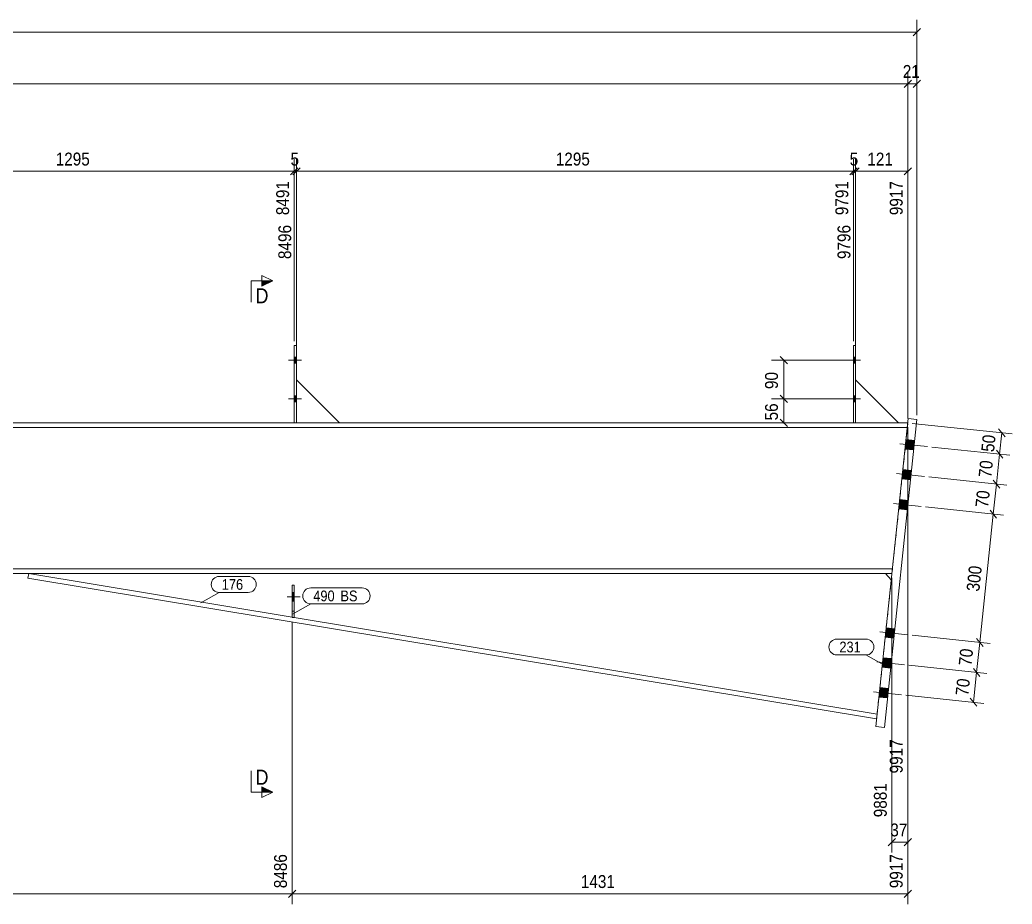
# Model space of a CAD drawing. Header units: millimetres. Extents: x 2 to 825, y 1 to 579.
# Drawn here: x 450.9 to 681.6, y 215.4 to 421 of the extents above; entities that cross this region are included whole.
import ezdxf

# ---------------------------------------------------------------- set-up
doc = ezdxf.new("R2010")
doc.units = ezdxf.units.MM
for name, pattern in [('XKITLINE00', [0]), ('XKITLINE01', [4, 1, -1, 1, -1]), ('XKITLINE02', [4, 2, -2])]:
    doc.linetypes.add(name, pattern=pattern)
for name, color, linetype, lineweight in [('Bolt', 3, 'Continuous', 0), ('Dimensions', 7, 'Continuous', 0), ('Part', 2, 'Continuous', 0), ('PartMark', 7, 'Continuous', 0), ('Section', 6, 'Continuous', 0)]:
    doc.layers.add(name, color=color, linetype=linetype, lineweight=lineweight)
doc.styles.add('ARIAL', font='ARIAL.TTF')

# ---------------------------------------------------------------- blocks, each defined once
blk = doc.blocks.new('*A11')
at = {"layer": 'Bolt'}
for points in [[(514.73, 342.56), (515.23, 342.56), (515.23, 341.16), (514.73, 341.16)], [(514.73, 342.56), (515.23, 342.56), (515.23, 341.16), (514.73, 341.16)], [(514.73, 333.56), (515.23, 333.56), (515.23, 332.16), (514.73, 332.16)], [(514.73, 333.56), (515.23, 333.56), (515.23, 332.16), (514.73, 332.16)]]:
    blk.add_hatch(color=3, dxfattribs=at).paths.add_polyline_path(points, flags=17)
at = {"layer": 'Bolt', "color": 3, "linetype": 'XKITLINE00', "lineweight": 0}
for p, q in [((516.39, 341.86), (513.39, 341.86)), ((516.39, 341.86), (513.39, 341.86)), ((515.23, 342.56), (514.73, 342.56)), ((515.23, 342.56), (514.73, 342.56)), ((515.23, 341.16), (514.73, 341.16)), ((515.23, 341.16), (514.73, 341.16)), ((516.39, 332.86), (513.39, 332.86)), ((516.39, 332.86), (513.39, 332.86)), ((515.23, 333.56), (514.73, 333.56)), ((515.23, 333.56), (514.73, 333.56)), ((515.23, 332.16), (514.73, 332.16)), ((515.23, 332.16), (514.73, 332.16))]:
    blk.add_line(p, q, dxfattribs=at)
blk = doc.blocks.new('*A14')
at = {"layer": 'Bolt'}
for points in [[(644.73, 342.56), (645.23, 342.56), (645.23, 341.16), (644.73, 341.16)], [(644.73, 342.56), (645.23, 342.56), (645.23, 341.16), (644.73, 341.16)], [(644.73, 333.56), (645.23, 333.56), (645.23, 332.16), (644.73, 332.16)], [(644.73, 333.56), (645.23, 333.56), (645.23, 332.16), (644.73, 332.16)]]:
    blk.add_hatch(color=3, dxfattribs=at).paths.add_polyline_path(points, flags=17)
at = {"layer": 'Bolt', "color": 3, "linetype": 'XKITLINE00', "lineweight": 0}
for p, q in [((646.39, 341.86), (643.39, 341.86)), ((646.39, 341.86), (643.39, 341.86)), ((645.23, 342.56), (644.73, 342.56)), ((645.23, 342.56), (644.73, 342.56)), ((645.23, 341.16), (644.73, 341.16)), ((645.23, 341.16), (644.73, 341.16)), ((646.39, 332.86), (643.39, 332.86)), ((646.39, 332.86), (643.39, 332.86)), ((645.23, 333.56), (644.73, 333.56)), ((645.23, 333.56), (644.73, 333.56)), ((645.23, 332.16), (644.73, 332.16)), ((645.23, 332.16), (644.73, 332.16))]:
    blk.add_line(p, q, dxfattribs=at)
blk = doc.blocks.new('*A15')
at = {"layer": 'Bolt', "color": 3, "linetype": 'XKITLINE02', "lineweight": 0}
for p, q in [((516.08, 286.82), (513.08, 286.82)), ((514.73, 287.8), (514.23, 287.8)), ((514.73, 285.83), (514.23, 285.83))]:
    blk.add_line(p, q, dxfattribs=at)
blk = doc.blocks.new('*A16')
at = {"layer": 'Bolt'}
blk.add_hatch(color=3, dxfattribs=at).paths.add_polyline_path([(514.73, 285.83), (514.23, 285.83), (514.23, 287.8), (514.73, 287.8)], flags=17)
at = {"layer": 'Bolt', "color": 3, "linetype": 'XKITLINE00', "lineweight": 0}
for p, q in [((516.08, 286.82), (513.08, 286.82)), ((514.73, 287.8), (514.23, 287.8)), ((514.73, 285.83), (514.23, 285.83))]:
    blk.add_line(p, q, dxfattribs=at)
blk = doc.blocks.new('*A23')
at = {"layer": 'Bolt'}
for points in [[(658.72, 320.98), (656.74, 321.19), (656.97, 323.38), (658.96, 323.17)], [(658.72, 320.98), (656.74, 321.19), (656.97, 323.38), (658.96, 323.17)], [(657.99, 314.02), (656, 314.23), (656.23, 316.42), (658.22, 316.21)], [(657.99, 314.02), (656, 314.23), (656.23, 316.42), (658.22, 316.21)], [(657.26, 307.06), (655.27, 307.27), (655.5, 309.45), (657.49, 309.24)], [(657.26, 307.06), (655.27, 307.27), (655.5, 309.45), (657.49, 309.24)], [(654.11, 277.22), (652.12, 277.43), (652.35, 279.62), (654.34, 279.41)], [(654.11, 277.22), (652.12, 277.43), (652.35, 279.62), (654.34, 279.41)], [(653.37, 270.26), (651.39, 270.47), (651.62, 272.66), (653.61, 272.45)], [(653.37, 270.26), (651.39, 270.47), (651.62, 272.66), (653.61, 272.45)], [(652.64, 263.3), (650.65, 263.51), (650.88, 265.7), (652.87, 265.49)], [(652.64, 263.3), (650.65, 263.51), (650.88, 265.7), (652.87, 265.49)]]:
    blk.add_hatch(color=3, dxfattribs=at).paths.add_polyline_path(points, flags=17)
at = {"layer": 'Bolt', "color": 3, "linetype": 'XKITLINE00', "lineweight": 0}
for p, q in [((658.96, 323.17), (656.97, 323.38)), ((658.96, 323.17), (656.97, 323.38)), ((661.97, 321.74), (655.51, 322.43)), ((661.97, 321.74), (655.51, 322.43)), ((658.72, 320.98), (656.74, 321.19)), ((658.72, 320.98), (656.74, 321.19)), ((658.22, 316.21), (656.23, 316.42)), ((658.22, 316.21), (656.23, 316.42)), ((661.24, 314.78), (654.77, 315.46)), ((661.24, 314.78), (654.77, 315.46)), ((657.99, 314.02), (656, 314.23)), ((657.99, 314.02), (656, 314.23)), ((657.49, 309.24), (655.5, 309.45)), ((657.49, 309.24), (655.5, 309.45)), ((660.5, 307.82), (654.04, 308.5)), ((660.5, 307.82), (654.04, 308.5)), ((657.26, 307.06), (655.27, 307.27)), ((657.26, 307.06), (655.27, 307.27)), ((654.34, 279.41), (652.35, 279.62)), ((654.34, 279.41), (652.35, 279.62)), ((657.36, 277.99), (650.89, 278.67)), ((657.36, 277.99), (650.89, 278.67)), ((654.11, 277.22), (652.12, 277.43)), ((654.11, 277.22), (652.12, 277.43)), ((653.61, 272.45), (651.62, 272.66)), ((653.61, 272.45), (651.62, 272.66)), ((656.62, 271.02), (650.16, 271.71)), ((656.62, 271.02), (650.16, 271.71)), ((653.37, 270.26), (651.39, 270.47)), ((653.37, 270.26), (651.39, 270.47)), ((652.87, 265.49), (650.88, 265.7)), ((652.87, 265.49), (650.88, 265.7)), ((655.89, 264.06), (649.42, 264.75)), ((655.89, 264.06), (649.42, 264.75)), ((652.64, 263.3), (650.65, 263.51)), ((652.64, 263.3), (650.65, 263.51))]:
    blk.add_line(p, q, dxfattribs=at)
blk = doc.blocks.new('*A25')
at = {"layer": 'Part', "color": 2, "linetype": 'XKITLINE00', "lineweight": 0}
for p, q in [((657.38, 327.26), (437.81, 327.26)), ((657.26, 326.16), (437.81, 326.16)), ((653.8, 293.36), (437.81, 293.36)), ((437.81, 292.26), (653.68, 292.26))]:
    blk.add_line(p, q, dxfattribs=at)
at = {"layer": 'Part', "color": 7, "linetype": 'XKITLINE01', "lineweight": 0}
blk.add_line((653.68, 292.26), (657.38, 327.26), dxfattribs=at)
blk = doc.blocks.new('*A34')
at = {"layer": 'Part', "color": 2, "linetype": 'XKITLINE00', "lineweight": 0}
for p, q in [((515.23, 345.26), (514.73, 345.26)), ((514.73, 345.26), (514.73, 327.26)), ((515.23, 327.26), (515.23, 345.26))]:
    blk.add_line(p, q, dxfattribs=at)
at = {"layer": 'Part', "color": 7, "linetype": 'XKITLINE01', "lineweight": 0}
blk.add_line((514.73, 327.26), (515.23, 327.26), dxfattribs=at)
blk = doc.blocks.new('*A35')
at = {"layer": 'Part', "color": 2, "linetype": 'XKITLINE00', "lineweight": 0}
blk.add_line((525.23, 327.26), (515.23, 337.26), dxfattribs=at)
at = {"layer": 'Part', "color": 7, "linetype": 'XKITLINE01', "lineweight": 0}
for p, q in [((515.23, 337.26), (515.23, 327.26)), ((515.23, 327.26), (525.23, 327.26))]:
    blk.add_line(p, q, dxfattribs=at)
blk = doc.blocks.new('*A40')
at = {"layer": 'Part', "color": 2, "linetype": 'XKITLINE00', "lineweight": 0}
for p, q in [((645.23, 345.26), (644.73, 345.26)), ((644.73, 345.26), (644.73, 327.26)), ((645.23, 327.26), (645.23, 345.26))]:
    blk.add_line(p, q, dxfattribs=at)
at = {"layer": 'Part', "color": 7, "linetype": 'XKITLINE01', "lineweight": 0}
blk.add_line((644.73, 327.26), (645.23, 327.26), dxfattribs=at)
blk = doc.blocks.new('*A41')
at = {"layer": 'Part', "color": 2, "linetype": 'XKITLINE00', "lineweight": 0}
blk.add_line((655.23, 327.26), (645.23, 337.26), dxfattribs=at)
at = {"layer": 'Part', "color": 7, "linetype": 'XKITLINE01', "lineweight": 0}
for p, q in [((645.23, 337.26), (645.23, 327.26)), ((645.23, 327.26), (655.23, 327.26))]:
    blk.add_line(p, q, dxfattribs=at)
blk = doc.blocks.new('*A42')
at = {"layer": 'Part', "color": 7, "linetype": 'XKITLINE01', "lineweight": 0}
for p, q in [((514.23, 289.52), (514.23, 282.02)), ((514.73, 289.52), (514.23, 289.52)), ((514.73, 282.02), (514.73, 289.52)), ((514.23, 283.52), (514.73, 283.52)), ((514.23, 282.02), (514.73, 282.02))]:
    blk.add_line(p, q, dxfattribs=at)
blk = doc.blocks.new('*A43')
at = {"layer": 'Part', "color": 2, "linetype": 'XKITLINE00', "lineweight": 0}
for p, q in [((514.73, 289.52), (514.23, 289.52)), ((514.23, 289.52), (514.23, 282.1)), ((514.73, 289.52), (514.73, 282.02))]:
    blk.add_line(p, q, dxfattribs=at)
at = {"layer": 'Part', "color": 7, "linetype": 'XKITLINE01', "lineweight": 0}
for p, q in [((514.23, 283.52), (514.73, 283.52)), ((514.23, 282.02), (514.23, 282.1)), ((514.73, 282.02), (514.23, 282.02))]:
    blk.add_line(p, q, dxfattribs=at)
blk = doc.blocks.new('*A50')
at = {"layer": 'Part', "color": 2, "linetype": 'XKITLINE00', "lineweight": 0}
for p, q in [((657.48, 328.25), (649.93, 256.65)), ((651.92, 256.44), (659.47, 328.04)), ((659.47, 328.04), (657.48, 328.25)), ((649.93, 256.65), (651.92, 256.44))]:
    blk.add_line(p, q, dxfattribs=at)
blk = doc.blocks.new('*A51')
at = {"layer": 'Part', "color": 2, "linetype": 'XKITLINE00', "lineweight": 0}
for p, q in [((452.81, 291.17), (452.99, 292.26)), ((650.12, 258.44), (452.81, 291.17)), ((650.23, 259.54), (452.99, 292.26)), ((653.53, 290.8), (652.22, 292.26))]:
    blk.add_line(p, q, dxfattribs=at)
at = {"layer": 'Part', "color": 7, "linetype": 'XKITLINE01', "lineweight": 0}
for p, q in [((652.22, 292.26), (452.99, 292.26)), ((653.53, 290.8), (650.12, 258.44))]:
    blk.add_line(p, q, dxfattribs=at)
blk = doc.blocks.new('*A139')
at = {"layer": 'Dimensions', "color": 7, "linetype": 'XKITLINE00', "lineweight": 0}
for p, q in [((659.47, 329.04), (659.47, 420.98)), ((40.41, 418.13), (659.47, 418.13)), ((660.32, 418.98), (658.62, 417.28))]:
    blk.add_line(p, q, dxfattribs=at)
at = {"layer": 'Dimensions', "color": 3}
blk.add_point((659.47, 418.13), dxfattribs=at)
blk = doc.blocks.new('*A144')
at = {"layer": 'Section'}
for points in [[(507.23, 360.32), (509.73, 360.32), (507.23, 359.07)], [(507.23, 242.62), (509.73, 241.37), (507.23, 241.37)]]:
    blk.add_hatch(color=3, dxfattribs=at).paths.add_polyline_path(points, flags=17)
at = {"layer": 'Section', "color": 1, "linetype": 'XKITLINE00', "lineweight": 0}
for p, q in [((504.73, 360.32), (504.73, 355.32)), ((504.73, 360.32), (509.73, 360.32)), ((504.73, 241.37), (504.73, 246.37)), ((504.73, 241.37), (509.73, 241.37))]:
    blk.add_line(p, q, dxfattribs=at)
at = {"layer": 'Section', "color": 3, "linetype": 'XKITLINE00', "lineweight": 0}
for p, q in [((507.23, 359.07), (507.23, 361.57)), ((507.23, 361.57), (509.73, 360.32)), ((509.73, 360.32), (507.23, 359.07)), ((509.73, 241.37), (507.23, 242.62)), ((507.23, 242.62), (507.23, 240.12)), ((509.73, 241.37), (507.23, 240.12))]:
    blk.add_line(p, q, dxfattribs=at)
at = {"layer": 'Section', "color": 7, "style": 'ARIAL', "width": 0.85}
for p in [(505.73, 355.07), (505.73, 243.12)]:
    blk.add_text('D', height=3.5, dxfattribs=at).set_placement(p)
blk = doc.blocks.new('*A150')
at = {"layer": 'Dimensions', "color": 7, "linetype": 'XKITLINE00', "lineweight": 0}
for p, q in [((657.38, 328.26), (657.38, 408.98)), ((46.16, 406.13), (657.38, 406.13)), ((658.22, 406.98), (656.53, 405.28))]:
    blk.add_line(p, q, dxfattribs=at)
at = {"layer": 'Dimensions', "color": 3}
blk.add_point((657.38, 406.13), dxfattribs=at)
blk = doc.blocks.new('*A151')
at = {"layer": 'Dimensions', "color": 7, "linetype": 'XKITLINE00', "lineweight": 0}
for p, q in [((657.38, 328.26), (657.38, 408.98)), ((659.47, 329.04), (659.47, 408.98)), ((658.22, 406.98), (656.53, 405.28)), ((657.38, 406.13), (659.47, 406.13)), ((660.32, 406.98), (658.62, 405.28))]:
    blk.add_line(p, q, dxfattribs=at)
at = {"layer": 'Dimensions', "color": 3}
for p in [(657.38, 406.13), (659.47, 406.13)]:
    blk.add_point(p, dxfattribs=at)
at = {"layer": 'Dimensions', "color": 3, "style": 'ARIAL', "width": 0.85}
blk.add_text('21', height=3, dxfattribs=at).set_placement((656.2, 407.48))
blk = doc.blocks.new('*A155')
at = {"layer": 'Dimensions', "color": 7, "linetype": 'XKITLINE00', "lineweight": 0}
for p, q in [((370.13, 292.36), (370.13, 215.36)), ((514.23, 281.02), (514.23, 215.36)), ((370.98, 218.6), (369.28, 216.91)), ((370.13, 217.76), (514.23, 217.76)), ((515.07, 218.6), (513.38, 216.91))]:
    blk.add_line(p, q, dxfattribs=at)
at = {"layer": 'Dimensions', "color": 3}
for p in [(370.13, 217.76), (514.23, 217.76)]:
    blk.add_point(p, dxfattribs=at)
at = {"layer": 'Dimensions', "color": 3, "style": 'ARIAL', "width": 0.85}
blk.add_text('8486', height=3, rotation=90.0002, dxfattribs=at).set_placement((513.03, 219.06))
blk.add_text('2600', height=3, dxfattribs=at).set_placement((437.73, 219.11))
blk = doc.blocks.new('*A156')
at = {"layer": 'Dimensions', "color": 7, "linetype": 'XKITLINE00', "lineweight": 0}
for p, q in [((657.38, 326.26), (657.38, 215.36)), ((514.23, 281.02), (514.23, 215.36)), ((515.07, 218.6), (513.38, 216.91)), ((514.23, 217.76), (657.38, 217.76)), ((658.22, 218.6), (656.53, 216.91))]:
    blk.add_line(p, q, dxfattribs=at)
at = {"layer": 'Dimensions', "color": 3}
for p in [(514.23, 217.76), (657.38, 217.76)]:
    blk.add_point(p, dxfattribs=at)
at = {"layer": 'Dimensions', "color": 3, "style": 'ARIAL', "width": 0.85}
blk.add_text('9917', height=3, rotation=90.0002, dxfattribs=at).set_placement((656.18, 219.06))
blk.add_text('1431', height=3, dxfattribs=at).set_placement((581.35, 219.11))
blk = doc.blocks.new('*A169')
at = {"layer": 'Dimensions', "color": 7, "linetype": 'XKITLINE00', "lineweight": 0}
for p, q in [((412.71, 338.26), (412.71, 388.61)), ((514.73, 346.26), (514.73, 388.61)), ((413.56, 386.6), (411.86, 384.91)), ((412.71, 385.76), (514.73, 385.76)), ((515.57, 386.6), (513.88, 384.91))]:
    blk.add_line(p, q, dxfattribs=at)
at = {"layer": 'Dimensions', "color": 3}
for p in [(412.71, 385.76), (514.73, 385.76)]:
    blk.add_point(p, dxfattribs=at)
at = {"layer": 'Dimensions', "color": 3, "style": 'ARIAL', "width": 0.85}
blk.add_text('1295', height=3, dxfattribs=at).set_placement((459.27, 387.11))
blk.add_text('8491', height=3, rotation=90.0002, dxfattribs=at).set_placement((513.53, 375.56))
blk = doc.blocks.new('*A170')
at = {"layer": 'Dimensions', "color": 7, "linetype": 'XKITLINE00', "lineweight": 0}
for p, q in [((514.73, 346.26), (514.73, 388.61)), ((515.23, 338.26), (515.23, 388.61)), ((515.57, 386.6), (513.88, 384.91)), ((516.07, 386.6), (514.38, 384.91)), ((514.73, 385.76), (515.23, 385.76))]:
    blk.add_line(p, q, dxfattribs=at)
at = {"layer": 'Dimensions', "color": 3}
for p in [(514.73, 385.76), (515.23, 385.76)]:
    blk.add_point(p, dxfattribs=at)
at = {"layer": 'Dimensions', "color": 3, "style": 'ARIAL', "width": 0.85}
blk.add_text('5', height=3, dxfattribs=at).set_placement((513.86, 387.11))
blk.add_text('8496', height=3, rotation=90.0002, dxfattribs=at).set_placement((514.03, 365.36))
blk = doc.blocks.new('*A171')
at = {"layer": 'Dimensions', "color": 7, "linetype": 'XKITLINE00', "lineweight": 0}
for p, q in [((515.23, 338.26), (515.23, 388.61)), ((644.73, 346.26), (644.73, 388.61)), ((516.07, 386.6), (514.38, 384.91)), ((515.23, 385.76), (644.73, 385.76)), ((645.57, 386.6), (643.88, 384.91))]:
    blk.add_line(p, q, dxfattribs=at)
at = {"layer": 'Dimensions', "color": 3}
for p in [(515.23, 385.76), (644.73, 385.76)]:
    blk.add_point(p, dxfattribs=at)
at = {"layer": 'Dimensions', "color": 3, "style": 'ARIAL', "width": 0.85}
blk.add_text('1295', height=3, dxfattribs=at).set_placement((575.53, 387.11))
blk.add_text('9791', height=3, rotation=90.0002, dxfattribs=at).set_placement((643.53, 375.56))
blk = doc.blocks.new('*A172')
at = {"layer": 'Dimensions', "color": 7, "linetype": 'XKITLINE00', "lineweight": 0}
for p, q in [((644.73, 346.26), (644.73, 388.61)), ((645.23, 338.26), (645.23, 388.61)), ((645.57, 386.6), (643.88, 384.91)), ((646.07, 386.6), (644.38, 384.91)), ((644.73, 385.76), (645.23, 385.76))]:
    blk.add_line(p, q, dxfattribs=at)
at = {"layer": 'Dimensions', "color": 3}
for p in [(644.73, 385.76), (645.23, 385.76)]:
    blk.add_point(p, dxfattribs=at)
at = {"layer": 'Dimensions', "color": 3, "style": 'ARIAL', "width": 0.85}
blk.add_text('5', height=3, dxfattribs=at).set_placement((643.86, 387.11))
blk.add_text('9796', height=3, rotation=90.0002, dxfattribs=at).set_placement((644.03, 365.36))
blk = doc.blocks.new('*A173')
at = {"layer": 'Dimensions', "color": 7, "linetype": 'XKITLINE00', "lineweight": 0}
for p, q in [((645.23, 338.26), (645.23, 388.61)), ((657.38, 328.26), (657.38, 388.61)), ((646.07, 386.6), (644.38, 384.91)), ((645.23, 385.76), (657.38, 385.76)), ((658.22, 386.6), (656.53, 384.91))]:
    blk.add_line(p, q, dxfattribs=at)
at = {"layer": 'Dimensions', "color": 3}
for p in [(645.23, 385.76), (657.38, 385.76)]:
    blk.add_point(p, dxfattribs=at)
at = {"layer": 'Dimensions', "color": 3, "style": 'ARIAL', "width": 0.85}
blk.add_text('121', height=3, dxfattribs=at).set_placement((647.96, 387.11))
blk.add_text('9917', height=3, rotation=90.0002, dxfattribs=at).set_placement((656.18, 375.56))
blk = doc.blocks.new('*A174')
at = {"layer": 'Dimensions', "color": 7, "linetype": 'XKITLINE00', "lineweight": 0}
for p, q in [((657.62, 270.92), (675.76, 269.01)), ((672.61, 270.19), (674.12, 268.33)), ((672.63, 262.3), (673.37, 269.26)), ((656.88, 263.96), (675.02, 262.05)), ((671.88, 263.23), (673.39, 261.36))]:
    blk.add_line(p, q, dxfattribs=at)
at = {"layer": 'Dimensions', "color": 3}
for p in [(673.37, 269.26), (672.63, 262.3)]:
    blk.add_point(p, dxfattribs=at)
at = {"layer": 'Dimensions', "color": 3, "style": 'ARIAL', "width": 0.85}
blk.add_text('70', height=3, rotation=83.9784, dxfattribs=at).set_placement((671.43, 263.71))
blk = doc.blocks.new('*A175')
at = {"layer": 'Dimensions', "color": 7, "linetype": 'XKITLINE00', "lineweight": 0}
for p, q in [((658.35, 277.88), (676.49, 275.97)), ((673.35, 277.15), (674.86, 275.29)), ((673.37, 269.26), (674.1, 276.22)), ((657.62, 270.92), (675.76, 269.01)), ((672.61, 270.19), (674.12, 268.33))]:
    blk.add_line(p, q, dxfattribs=at)
at = {"layer": 'Dimensions', "color": 3}
for p in [(674.1, 276.22), (673.37, 269.26)]:
    blk.add_point(p, dxfattribs=at)
at = {"layer": 'Dimensions', "color": 3, "style": 'ARIAL', "width": 0.85}
blk.add_text('70', height=3, rotation=83.9784, dxfattribs=at).set_placement((672.16, 270.67))
blk = doc.blocks.new('*A176')
at = {"layer": 'Dimensions', "color": 7, "linetype": 'XKITLINE00', "lineweight": 0}
for p, q in [((661.5, 307.72), (679.64, 305.8)), ((676.5, 306.99), (678, 305.12)), ((674.1, 276.22), (677.25, 306.05)), ((658.35, 277.88), (676.49, 275.97)), ((673.35, 277.15), (674.86, 275.29))]:
    blk.add_line(p, q, dxfattribs=at)
at = {"layer": 'Dimensions', "color": 3}
for p in [(677.25, 306.05), (674.1, 276.22)]:
    blk.add_point(p, dxfattribs=at)
at = {"layer": 'Dimensions', "color": 3, "style": 'ARIAL', "width": 0.85}
blk.add_text('300', height=3, rotation=83.9784, dxfattribs=at).set_placement((673.98, 287.96))
blk = doc.blocks.new('*A177')
at = {"layer": 'Dimensions', "color": 7, "linetype": 'XKITLINE00', "lineweight": 0}
for p, q in [((662.23, 314.68), (680.37, 312.76)), ((677.23, 313.95), (678.74, 312.08)), ((677.25, 306.05), (677.98, 313.02)), ((661.5, 307.72), (679.64, 305.8)), ((676.5, 306.99), (678, 305.12))]:
    blk.add_line(p, q, dxfattribs=at)
at = {"layer": 'Dimensions', "color": 3}
for p in [(677.98, 313.02), (677.25, 306.05)]:
    blk.add_point(p, dxfattribs=at)
at = {"layer": 'Dimensions', "color": 3, "style": 'ARIAL', "width": 0.85}
blk.add_text('70', height=3, rotation=83.9784, dxfattribs=at).set_placement((676.04, 307.46))
blk = doc.blocks.new('*A178')
at = {"layer": 'Dimensions', "color": 7, "linetype": 'XKITLINE00', "lineweight": 0}
for p, q in [((662.97, 321.64), (681.11, 319.73)), ((677.96, 320.91), (679.47, 319.04)), ((677.98, 313.02), (678.72, 319.98)), ((662.23, 314.68), (680.37, 312.76)), ((677.23, 313.95), (678.74, 312.08))]:
    blk.add_line(p, q, dxfattribs=at)
at = {"layer": 'Dimensions', "color": 3}
for p in [(678.72, 319.98), (677.98, 313.02)]:
    blk.add_point(p, dxfattribs=at)
at = {"layer": 'Dimensions', "color": 3, "style": 'ARIAL', "width": 0.85}
blk.add_text('70', height=3, rotation=83.9784, dxfattribs=at).set_placement((676.78, 314.43))
blk = doc.blocks.new('*A179')
at = {"layer": 'Dimensions', "color": 7, "linetype": 'XKITLINE00', "lineweight": 0}
for p, q in [((658.37, 327.15), (681.63, 324.7)), ((678.49, 325.88), (680, 324.02)), ((678.72, 319.98), (679.24, 324.95)), ((662.97, 321.64), (681.11, 319.73)), ((677.96, 320.91), (679.47, 319.04))]:
    blk.add_line(p, q, dxfattribs=at)
at = {"layer": 'Dimensions', "color": 3}
for p in [(679.24, 324.95), (678.72, 319.98)]:
    blk.add_point(p, dxfattribs=at)
at = {"layer": 'Dimensions', "color": 3, "style": 'ARIAL', "width": 0.85}
blk.add_text('50', height=3, rotation=83.9784, dxfattribs=at).set_placement((677.4, 320.39))
blk = doc.blocks.new('*A180')
at = {"layer": 'Dimensions', "color": 7, "linetype": 'XKITLINE00', "lineweight": 0}
for p, q in [((645.39, 332.86), (625.68, 332.86)), ((627.68, 333.7), (629.38, 332.01)), ((628.53, 327.26), (628.53, 332.86)), ((627.68, 328.1), (629.38, 326.41)), ((656.38, 327.26), (625.68, 327.26))]:
    blk.add_line(p, q, dxfattribs=at)
at = {"layer": 'Dimensions', "color": 3}
for p in [(628.53, 332.86), (628.53, 327.26)]:
    blk.add_point(p, dxfattribs=at)
at = {"layer": 'Dimensions', "color": 3, "style": 'ARIAL', "width": 0.85}
blk.add_text('56', height=3, rotation=90.0002, dxfattribs=at).set_placement((627.18, 327.83))
blk = doc.blocks.new('*A181')
at = {"layer": 'Dimensions', "color": 7, "linetype": 'XKITLINE00', "lineweight": 0}
for p, q in [((645.39, 341.86), (625.68, 341.86)), ((627.68, 342.7), (629.38, 341.01)), ((628.53, 332.86), (628.53, 341.86)), ((645.39, 332.86), (625.68, 332.86)), ((627.68, 333.7), (629.38, 332.01))]:
    blk.add_line(p, q, dxfattribs=at)
at = {"layer": 'Dimensions', "color": 3}
for p in [(628.53, 341.86), (628.53, 332.86)]:
    blk.add_point(p, dxfattribs=at)
at = {"layer": 'Dimensions', "color": 3, "style": 'ARIAL', "width": 0.85}
blk.add_text('90', height=3, rotation=90.0002, dxfattribs=at).set_placement((627.18, 335.13))
blk = doc.blocks.new('*A183')
at = {"layer": 'Dimensions', "color": 7, "linetype": 'XKITLINE00', "lineweight": 0}
for p, q in [((657.38, 326.26), (657.38, 227.36)), ((653.68, 291.26), (653.68, 227.36)), ((654.53, 230.6), (652.84, 228.91)), ((653.68, 229.76), (657.38, 229.76)), ((658.22, 230.6), (656.53, 228.91))]:
    blk.add_line(p, q, dxfattribs=at)
at = {"layer": 'Dimensions', "color": 3}
for p in [(653.68, 229.76), (657.38, 229.76)]:
    blk.add_point(p, dxfattribs=at)
at = {"layer": 'Dimensions', "color": 3, "style": 'ARIAL', "width": 0.85}
for s, p in [('9917', (656.18, 245.76)), ('9881', (652.48, 235.56))]:
    blk.add_text(s, height=3, rotation=90.0002, dxfattribs=at).set_placement(p)
blk.add_text('37', height=3, dxfattribs=at).set_placement((653.3, 231.11))
blk = doc.blocks.new('*A184')
at = {"layer": 'PartMark', "color": 7, "linetype": 'XKITLINE00', "lineweight": 0}
for p, q in [((640.87, 277), (647.63, 277)), ((640.87, 273.3), (647.63, 273.3)), ((651.88, 270.91), (647.63, 273.3))]:
    blk.add_line(p, q, dxfattribs=at)
for centre, start, end in [((640.87, 275.15), 90, 270), ((647.63, 275.15), 270, 90)]:
    blk.add_arc(centre, 1.85, start, end, dxfattribs=at)
at = {"layer": 'PartMark', "color": 3, "style": 'ARIAL', "width": 0.85}
blk.add_text('231', height=2.5, dxfattribs=at).set_placement((641.47, 273.9))
blk = doc.blocks.new('*A185')
at = {"layer": 'PartMark', "color": 7, "linetype": 'XKITLINE00', "lineweight": 0}
for p, q in [((497.29, 291.55), (504.05, 291.55)), ((493.04, 285.45), (497.29, 287.85)), ((497.29, 287.85), (504.05, 287.85))]:
    blk.add_line(p, q, dxfattribs=at)
for centre, start, end in [((497.29, 289.7), 90, 270), ((504.05, 289.7), 270, 90)]:
    blk.add_arc(centre, 1.85, start, end, dxfattribs=at)
at = {"layer": 'PartMark', "color": 3, "style": 'ARIAL', "width": 0.85}
blk.add_text('176', height=2.5, dxfattribs=at).set_placement((497.89, 288.45))
blk = doc.blocks.new('*A190')
at = {"layer": 'PartMark', "color": 7, "linetype": 'XKITLINE00', "lineweight": 0}
for p, q in [((518.56, 288.88), (530.52, 288.88)), ((514.31, 282.79), (518.56, 285.18)), ((518.56, 285.18), (530.52, 285.18))]:
    blk.add_line(p, q, dxfattribs=at)
for centre, start, end in [((518.56, 287.03), 90, 270), ((530.52, 287.03), 270, 90)]:
    blk.add_arc(centre, 1.85, start, end, dxfattribs=at)
at = {"layer": 'PartMark', "color": 3, "style": 'ARIAL', "width": 0.85}
for s, p in [('490', (519.16, 285.78)), ('BS', (525.47, 285.78))]:
    blk.add_text(s, height=2.5, dxfattribs=at).set_placement(p)

msp = doc.modelspace()

# ---------------------------------------------------------------- block references
at = {"lineweight": 0}
for name in ['*A139', '*A150', '*A151', '*A169', '*A170', '*A171', '*A172', '*A173', '*A144', '*A34', '*A40', '*A11', '*A181', '*A14', '*A35', '*A41', '*A180', '*A50', '*A156', '*A183', '*A179', '*A23', '*A178', '*A177', '*A176', '*A155', '*A51', '*A185', '*A42', '*A43', '*A190', '*A15', '*A16', '*A184', '*A175', '*A174']:
    msp.add_blockref(name, (0, 0), dxfattribs=at)
at = {"layer": 'Part', "lineweight": 0}
msp.add_blockref('*A25', (0, 0), dxfattribs=at)

doc.saveas('drawing.dxf')
